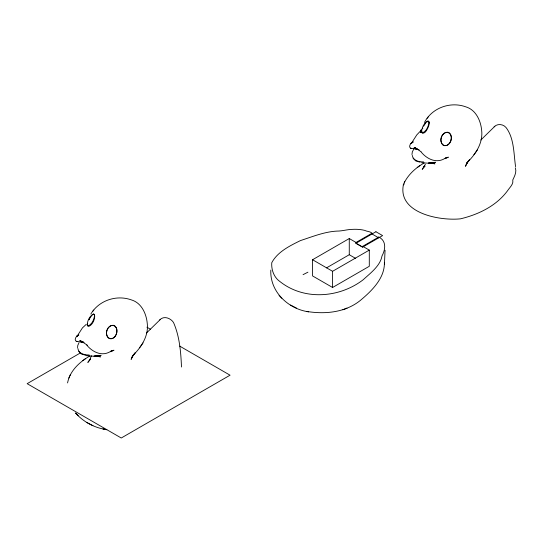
<?xml version="1.0" encoding="UTF-8"?>
<svg xmlns="http://www.w3.org/2000/svg" width="543" height="543" viewBox="0 0 543 543"><rect width="100%" height="100%" fill="white"/><g stroke="black" fill="none" stroke-linecap="round" stroke-linejoin="round"><path stroke-width="0.81" d="M181.484 367.014C180.867 351.973 179.597 336.334 173.482 322.433C170.495 318.042 163.877 315.51 159.71 319.875M270.821 270.068C269.742 291.51 288.15 308.981 308.553 311.811L306.557 311.411C324.795 314.451 345.036 312.585 360.043 300.666C371.358 291.279 384.987 278.24 384.376 262.33L384.444 264.203L385.055 250.289M77.554 347.663L77.785 345.389L79.02 342.66M411.954 154.599L412.334 151.816L414.207 148.395M378.783 237.026L378.668 237.861L372.064 233.972C371.907 231.366 366.735 231.664 364.774 230.402C360.525 229.329 356.127 229.112 351.762 229.397C347.472 229.519 343.305 230.741 339.049 231.033C325.773 231.189 313.019 236.51 300.53 240.556C289.847 245.796 277.48 251.843 271.751 262.744C271.262 269.932 273.964 277.439 280.066 281.654C304.175 300.693 339.518 297.971 363.219 279.72C370.306 273.19 380.304 265.88 381.98 255.991C385.455 249.719 386.704 240.929 378.783 237.026L362.71 246.305L362.71 247.079L356.045 243.23M67.57 382.937C69.789 370.95 79.611 361.903 89.765 356.052M420.682 131.847L420.934 130.496L420.581 132.383L421.178 129.546M420.52 132.512L420.832 131.026M466.932 162.398L465.514 166.314L467.604 162.018L466.403 164.122L469.471 159.812L467.923 161.78C476.231 153.438 483.155 142.456 481.641 130.184C480.691 120.417 475.756 109.638 465.582 106.774C450.269 101.269 431.943 107.894 424.47 122.46M87.688 323.628C86.914 325.067 87.891 327.103 89.568 325.99C96.539 321.979 96.437 305.79 88.991 319.773L89.215 319.257M91.434 355.787L89.527 360.213L87.83 362.412L90.437 359.242M420.839 130.646L416.814 134.861L411.234 143.535L412.768 142.008C410.318 142.992 407.678 147.757 411.601 148.572L410.691 148.246M422.63 128.65L422.807 128.141M403.218 184.993C407.216 175.437 415.259 168.011 424.158 162.995M68.825 378.057L69.334 376.951M69.877 375.756L70.359 374.697M404.27 182.692L404.759 181.64M132.166 357.111L131.121 359.371L133.211 355.081L132.01 357.185L135.071 352.875L133.524 354.844C141.838 346.502 148.762 335.52 147.241 323.248C146.291 313.481 141.363 302.695 131.189 299.838C116.365 294.571 98.894 300.449 90.844 314.044M403.293 185.292C398.114 213.223 439.633 220.981 460.457 218.836C478.94 214.437 497.354 205.437 508.465 189.446C510.474 186.731 513.63 183.717 512.775 180.004C514.513 176.224 516.922 172.056 515.293 167.787M423.615 126.193L425.922 122.63M425.413 164.244L422.23 169.348L424.83 166.178M86.222 324.361L82.414 327.924L76.841 336.592L77.988 335.269C75.755 336.45 73.427 340.882 77.201 341.635L76.291 341.309M403.877 184.43L404.236 183.894M139.497 347.819L143.053 342.918M473.896 154.762L477.453 149.854M115.544 335.873C114.125 338.391 110.786 339.87 108.288 337.895C104.833 334.149 106.659 327.402 111.322 325.562L113.358 325.467L115.164 326.35C118.523 330.056 116.636 336.735 112.123 338.574L110.08 338.622L108.267 337.698C104.29 333.612 107.446 324.857 113.433 325.271C117.892 326.601 117.641 332.547 115.584 335.818M93.796 310.06L92.697 311.363M428.196 116.996L427.097 118.306M426.642 121.992C432.683 118.13 426.954 132.478 423.961 132.926C422.827 133.666 421.395 132.913 421.877 131.392M90.45 359.161L89.235 360.206L90.511 359.12M424.85 166.097L423.628 167.142L424.911 166.063M146.406 333.09L160.443 319.359M480.806 140.026L494.843 126.295M82.821 360.627L85.455 358.658M417.221 167.563L419.848 165.595M494.11 126.811C497.388 123.39 503.13 124.008 506.056 127.537C514.296 138.356 513.651 153.683 515.585 166.687M80.452 352.896L27.15 383.67L121.259 438.004L230.056 375.193L179.719 346.129M362.71 246.305L369.294 250.106L369.294 266.287L332.581 287.485L312.558 275.925L312.558 259.737L349.271 238.54L356.038 242.449L372.186 233.13M326.506 267.869L349.271 254.728L355.706 258.441M312.558 259.737L332.581 271.296L369.294 250.106M303.062 274.663L307.935 272.186M445.179 158.685L448.382 157.158L445.335 157.945M110.779 351.749L113.982 350.221L110.935 351.009M445.24 158.271L446.645 157.653M110.847 351.335L112.252 350.717M444.907 158.447C436.294 163.714 426.893 159.045 421.144 152.013M110.514 351.511C101.894 356.778 92.493 352.108 86.744 345.076M346.19 308.485L346.997 308.166L342.871 309.795M416.596 149.108L410.854 148.307M82.203 342.171L76.461 341.371M415.347 149.026L416.997 149.135M80.948 342.09L82.597 342.192M423.608 161.929C419.053 161.97 413.04 160.742 412.239 155.359M89.208 354.986C84.66 355.034 78.64 353.805 77.839 348.423M421.606 162.764L429.255 163.26L435.52 162.269L428.366 163.049L433.117 162.832L429.696 162.988L434.916 163.837L431.217 162.581M86.249 355.658L94.855 356.317L101.127 355.332L93.973 356.113L98.724 355.896L95.303 356.052L100.523 356.9L97.523 355.835M420.058 162.201L415.694 160.898L413.074 158.176M85.658 355.265L81.301 353.961L78.681 351.233M106.849 429.764L102.98 428.943L104.982 429.343C93.695 427.45 83.052 421.558 75.484 412.965L78.24 415.762M416.169 148.341L414.112 147.628L416.827 148.958L414.852 147.886M80.459 340.95L82.427 342.022L79.719 340.692L83.608 342.036M417.16 148.653L414.893 147.954L415.931 148.253M80.5 341.011L82.007 341.479M84.104 342.701L82.78 342.029M418.504 149.637L419.196 149.888M431.359 162.628L433.321 163.484M417.927 149.44L417.173 148.965M290.573 305.044L296.526 308.152M87.002 422.583L92.948 425.685M146.888 327.171L150.54 329.282M87.62 345.402L83.357 342.538M421.056 151.748L417.75 149.474M279.061 295.433L281.817 298.229M356.038 242.449L356.038 243.223M349.271 238.54L349.271 254.728M332.581 271.296L332.581 287.485M451.172 139.748C450.602 143.474 446.448 147.648 442.681 144.832C439.233 141.085 441.059 134.338 445.715 132.499L447.758 132.404L449.556 133.286C452.923 136.992 451.036 143.671 446.516 145.517L444.479 145.558L442.66 144.635C438.696 140.556 441.839 131.793 447.832 132.207C451.077 133.055 451.891 136.856 451.172 139.748M94.536 315.87C93.925 319.82 91.971 324.558 87.932 325.956L87.24 325.433C87.077 321.049 89.609 315.883 93.606 313.902L94.319 314.472L94.536 315.87M428.936 122.806C428.325 126.757 426.37 131.501 422.325 132.899L421.639 132.37C421.477 127.985 424.008 122.82 427.999 120.838L428.712 121.408L428.936 122.806M411.397 143.06L410.929 143.495L413.237 141.852L411.397 143.06M77.391 335.818L76.536 336.551L78.844 334.916L77.058 336.185L77.846 335.506L77.391 335.818M375.919 231.739L355.896 243.305L362.575 247.153L382.598 235.594L375.919 231.739"/></g></svg>
